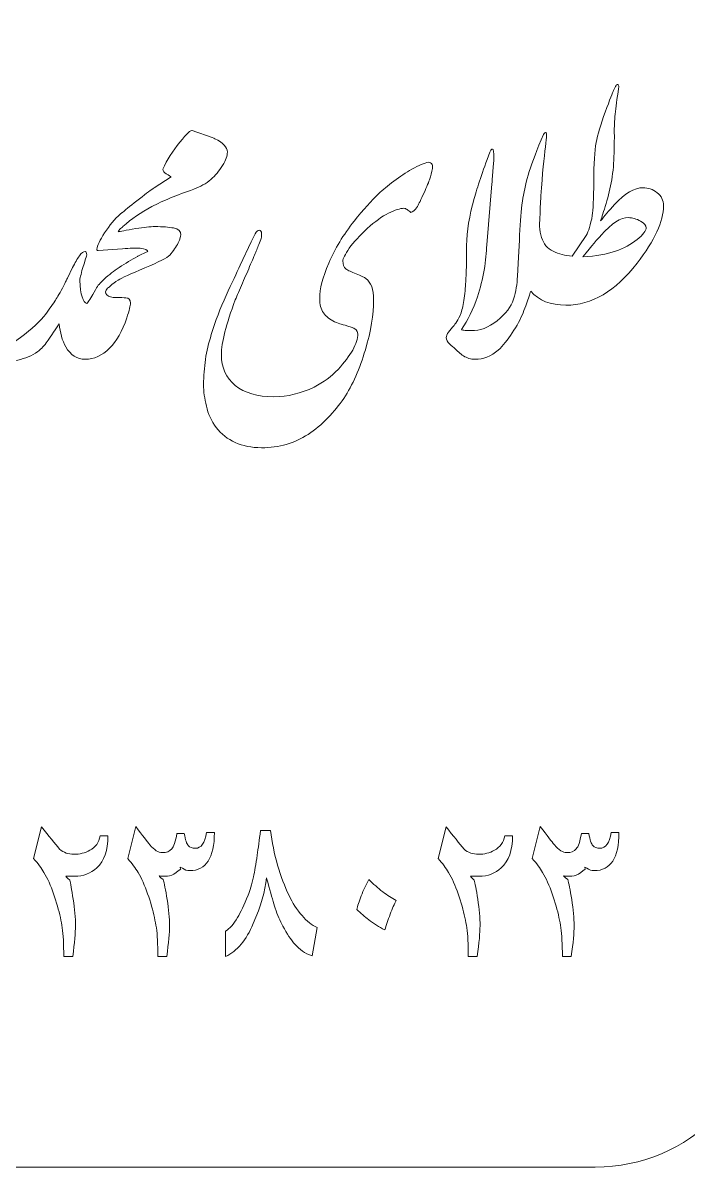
# Model space of a CAD drawing. Header units: millimetres. Extents: x 62 to 462, y 96 to 456.
# Drawn here: x 291.42 to 301.17, y 216.3 to 233.06 of the extents above; entities that cross this region are included whole.
import ezdxf

# ---------------------------------------------------------------- set-up
doc = ezdxf.new("R2010")
doc.units = ezdxf.units.MM
doc.header["$MEASUREMENT"] = 0
doc.layers.add('Layer 1', color=7, linetype='Continuous')

msp = doc.modelspace()

# ---------------------------------------------------------------- linework, layer by layer
at = {"layer": 'Layer 1', "color": 250, "lineweight": 18}
for points, knots in [([(284.8067, 236.3033), (284.8067, 236.3033), (299.8067, 236.3033), (299.8067, 236.3033), (301.1837, 236.3033), (302.3067, 235.1803), (302.3067, 233.8033), (302.3067, 233.8033), (302.3067, 218.8033), (302.3067, 218.8033), (302.3067, 217.4264), (301.1837, 216.3033), (299.8067, 216.3033), (299.8067, 216.3033), (284.8067, 216.3033), (284.8067, 216.3033), (283.4298, 216.3033), (282.3067, 217.4264), (282.3067, 218.8033), (282.3067, 218.8033), (282.3067, 233.8033), (282.3067, 233.8033), (282.3067, 235.1803), (283.4298, 236.3033), (284.8067, 236.3033)], [0, 0, 0, 0, 0.125, 0.125, 0.125, 0.25, 0.25, 0.25, 0.375, 0.375, 0.375, 0.5, 0.5, 0.5, 0.625, 0.625, 0.625, 0.75, 0.75, 0.75, 0.875, 0.875, 0.875, 1, 1, 1, 1]), ([(298.9892, 230.0833), (298.9943, 230.0275), (299.0045, 229.9738), (299.0195, 229.9216), (299.0501, 229.8275), (299.1065, 229.7593), (299.1889, 229.7193), (299.2712, 229.6793), (299.3641, 229.6558), (299.4676, 229.6487), (299.4676, 229.6487), (299.6745, 229.9521), (299.6745, 229.9521), (299.7086, 230.0098), (299.7392, 230.1074), (299.7639, 230.2449), (299.7756, 230.3202), (299.7827, 230.4872), (299.7851, 230.7424), (299.7874, 230.9987), (299.798, 231.1892), (299.8192, 231.3127), (299.8427, 231.4279), (299.8874, 231.5761), (299.9532, 231.7584), (300.0202, 231.9418), (300.0614, 232.0476), (300.0755, 232.0759), (300.0908, 232.1041), (300.1026, 232.1276), (300.112, 232.1464), (300.1237, 232.1652), (300.1343, 232.1687), (300.1425, 232.1582), (300.1519, 232.1476), (300.1543, 232.1299), (300.1496, 232.1041), (300.1249, 231.95), (300.1073, 231.8254), (300.0979, 231.7278), (300.0896, 231.6302), (300.0849, 231.5373), (300.0861, 231.4491), (300.0873, 231.3609), (300.0861, 231.2468), (300.0814, 231.1069), (300.0767, 230.967), (300.0626, 230.8376), (300.0391, 230.72), (300.0167, 230.6012), (299.9885, 230.4872), (299.9532, 230.3755), (299.9191, 230.2649), (299.8956, 230.1944), (299.885, 230.1638), (299.9403, 230.2332), (300.0073, 230.312), (300.0884, 230.4025), (300.2413, 230.5683), (300.3812, 230.6506), (300.5047, 230.6506), (300.58, 230.6506), (300.6494, 230.6259), (300.7117, 230.5777), (300.7752, 230.5319), (300.8081, 230.4672), (300.8081, 230.3813), (300.8081, 230.1603), (300.6776, 229.8816), (300.4189, 229.5429), (300.1014, 229.1337), (299.7545, 228.9291), (299.3782, 228.9291), (299.1515, 228.9291), (298.9798, 228.9978), (298.8622, 229.1361), (298.8537, 229.1085), (298.8454, 229.0834), (298.8372, 229.0608), (298.8172, 228.9926), (298.7878, 228.9115), (298.749, 228.8186), (298.7114, 228.7257), (298.6585, 228.6269), (298.5915, 228.5234), (298.5233, 228.4199), (298.4551, 228.3364), (298.3857, 228.2718), (298.2787, 228.1789), (298.1646, 228.1342), (298.0447, 228.1365), (297.9835, 228.1389), (297.9271, 228.1553), (297.8765, 228.1859), (297.8283, 228.2177), (297.7836, 228.2576), (297.7425, 228.3035), (297.7048, 228.3329), (297.6825, 228.3529), (297.6731, 228.3611), (297.6413, 228.3917), (297.6249, 228.4223), (297.6249, 228.454), (297.6249, 228.4775), (297.6366, 228.5046), (297.659, 228.534), (297.6825, 228.5634), (297.7083, 228.5975), (297.7389, 228.6339), (297.7519, 228.6516), (297.7707, 228.6798), (297.793, 228.7163), (297.8165, 228.7527), (297.8365, 228.8021), (297.8542, 228.8632), (297.8706, 228.9232), (297.8859, 229.0032), (297.8965, 229.102), (297.9059, 229.2007), (297.9118, 229.2866), (297.9141, 229.3571), (297.9141, 229.3571), (297.9212, 229.5712), (297.9212, 229.5712), (297.9235, 229.6441), (297.9235, 229.7217), (297.9212, 229.8016), (297.9259, 230.0133), (297.9623, 230.2426), (298.0317, 230.4907), (298.0799, 230.6589), (298.1564, 230.8847), (298.2622, 231.1692), (298.2693, 231.1881), (298.2763, 231.1998), (298.2834, 231.2069), (298.2893, 231.2139), (298.2951, 231.2174), (298.2998, 231.2174), (298.3163, 231.2151), (298.3234, 231.1716), (298.321, 231.0869), (298.3187, 231.0458), (298.314, 230.9787), (298.3069, 230.887), (298.2998, 230.7929), (298.2951, 230.733), (298.2928, 230.7083), (298.2928, 230.7083), (298.2175, 229.8122), (298.2175, 229.8122), (298.2128, 229.704), (298.1999, 229.5817), (298.1799, 229.443), (298.1564, 229.3101), (298.1235, 229.1807), (298.0799, 229.0537), (298.02, 228.868), (297.9424, 228.708), (297.8483, 228.5751), (297.853, 228.5657), (297.8718, 228.561), (297.9036, 228.561), (297.9036, 228.561), (297.9906, 228.5575), (297.9906, 228.5575), (298.1164, 228.5528), (298.2422, 228.601), (298.3692, 228.701), (298.495, 228.8009), (298.5762, 228.9068), (298.6103, 229.0173), (298.6444, 229.129), (298.6632, 229.2407), (298.6656, 229.3536), (298.6808, 229.6135), (298.6938, 229.8393), (298.7032, 230.0309), (298.7126, 230.2226), (298.7267, 230.3778), (298.7467, 230.4978), (298.7655, 230.6166), (298.7973, 230.7471), (298.8408, 230.887), (298.8843, 231.0269), (298.9537, 231.208), (299.0477, 231.4315), (299.0618, 231.4538), (299.0736, 231.4632), (299.0854, 231.4585), (299.0971, 231.4538), (299.0924, 231.3644), (299.0701, 231.1881), (299.0477, 231.0128), (299.0254, 230.753), (299.003, 230.4084), (299.0007, 230.3188), (298.9961, 230.2108), (298.9892, 230.0833)], [0, 0, 0, 0, 0.0151515, 0.0151515, 0.0151515, 0.030303, 0.030303, 0.030303, 0.0454545, 0.0454545, 0.0454545, 0.0606061, 0.0606061, 0.0606061, 0.0757576, 0.0757576, 0.0757576, 0.0909091, 0.0909091, 0.0909091, 0.1060606, 0.1060606, 0.1060606, 0.1212121, 0.1212121, 0.1212121, 0.1363636, 0.1363636, 0.1363636, 0.1515152, 0.1515152, 0.1515152, 0.1666667, 0.1666667, 0.1666667, 0.1818182, 0.1818182, 0.1818182, 0.1969697, 0.1969697, 0.1969697, 0.2121212, 0.2121212, 0.2121212, 0.2272727, 0.2272727, 0.2272727, 0.2424242, 0.2424242, 0.2424242, 0.2575758, 0.2575758, 0.2575758, 0.2727273, 0.2727273, 0.2727273, 0.2878788, 0.2878788, 0.2878788, 0.3030303, 0.3030303, 0.3030303, 0.3181818, 0.3181818, 0.3181818, 0.3333333, 0.3333333, 0.3333333, 0.3484848, 0.3484848, 0.3484848, 0.3636364, 0.3636364, 0.3636364, 0.3787879, 0.3787879, 0.3787879, 0.3939394, 0.3939394, 0.3939394, 0.4090909, 0.4090909, 0.4090909, 0.4242424, 0.4242424, 0.4242424, 0.4393939, 0.4393939, 0.4393939, 0.4545455, 0.4545455, 0.4545455, 0.469697, 0.469697, 0.469697, 0.4848485, 0.4848485, 0.4848485, 0.5, 0.5, 0.5, 0.5151515, 0.5151515, 0.5151515, 0.530303, 0.530303, 0.530303, 0.5454545, 0.5454545, 0.5454545, 0.5606061, 0.5606061, 0.5606061, 0.5757576, 0.5757576, 0.5757576, 0.5909091, 0.5909091, 0.5909091, 0.6060606, 0.6060606, 0.6060606, 0.6212121, 0.6212121, 0.6212121, 0.6363636, 0.6363636, 0.6363636, 0.6515152, 0.6515152, 0.6515152, 0.6666667, 0.6666667, 0.6666667, 0.6818182, 0.6818182, 0.6818182, 0.6969697, 0.6969697, 0.6969697, 0.7121212, 0.7121212, 0.7121212, 0.7272727, 0.7272727, 0.7272727, 0.7424242, 0.7424242, 0.7424242, 0.7575758, 0.7575758, 0.7575758, 0.7727273, 0.7727273, 0.7727273, 0.7878788, 0.7878788, 0.7878788, 0.8030303, 0.8030303, 0.8030303, 0.8181818, 0.8181818, 0.8181818, 0.8333333, 0.8333333, 0.8333333, 0.8484848, 0.8484848, 0.8484848, 0.8636364, 0.8636364, 0.8636364, 0.8787879, 0.8787879, 0.8787879, 0.8939394, 0.8939394, 0.8939394, 0.9090909, 0.9090909, 0.9090909, 0.9242424, 0.9242424, 0.9242424, 0.9393939, 0.9393939, 0.9393939, 0.9545455, 0.9545455, 0.9545455, 0.969697, 0.969697, 0.969697, 0.9848485, 0.9848485, 0.9848485, 1, 1, 1, 1]), ([(292.8812, 230.2896), (292.9388, 230.3379), (293.0211, 230.4037), (293.1293, 230.4896), (293.2351, 230.5695), (293.3069, 230.6224), (293.3468, 230.6471), (293.3468, 230.6471), (293.5938, 230.8094), (293.5938, 230.8094), (293.5879, 230.8141), (293.5632, 230.8294), (293.5221, 230.8541), (293.4903, 230.8706), (293.4738, 230.8929), (293.4738, 230.9235), (293.5338, 231.0563), (293.6161, 231.1881), (293.722, 231.3198), (293.8254, 231.4432), (293.8854, 231.4997), (293.9042, 231.4879), (294.09, 231.4244), (294.2006, 231.3833), (294.2347, 231.368), (294.357, 231.3103), (294.4181, 231.2445), (294.4181, 231.1716), (294.4181, 231.121), (294.3946, 231.0552), (294.3487, 230.9752), (294.2982, 230.8964), (294.2405, 230.8294), (294.177, 230.7718), (294.1053, 230.7118), (294.0218, 230.6636), (293.9254, 230.6271), (293.6749, 230.5425), (293.4703, 230.4578), (293.3104, 230.3731), (293.153, 230.291), (293.0115, 230.194), (292.8872, 230.0812), (292.8872, 230.0812), (292.8823, 230.0733), (292.8823, 230.0733), (292.8565, 230.058), (292.84, 230.0427), (292.8318, 230.0286), (292.8235, 230.0145), (292.82, 230.0074), (292.82, 230.0051), (292.84, 230.0098), (292.927, 230.0251), (293.0787, 230.0533), (293.1904, 230.0709), (293.2845, 230.0803), (293.3609, 230.0803), (293.4703, 230.0803), (293.5608, 230.0733), (293.629, 230.0603), (293.7008, 230.0462), (293.7361, 230.0133), (293.7361, 229.9604), (293.7361, 229.9392), (293.7231, 229.9004), (293.6984, 229.8428), (293.6655, 229.7828), (293.6243, 229.7228), (293.5738, 229.6641), (293.5397, 229.6241), (293.4174, 229.5617), (293.2069, 229.4747), (292.9976, 229.3865), (292.8682, 229.3277), (292.82, 229.2972), (292.7718, 229.2654), (292.7353, 229.2395), (292.7095, 229.2196), (292.6956, 229.2012), (292.6804, 229.1876), (292.664, 229.179), (292.6281, 229.1378), (292.6233, 229.105), (292.6507, 229.0808), (292.6777, 229.0549), (292.7236, 229.042), (292.7883, 229.0408), (292.8529, 229.0396), (292.9, 229.0396), (292.9294, 229.0396), (292.9752, 229.0349), (292.9988, 229.0079), (292.9988, 228.9597), (292.9988, 228.9256), (292.9799, 228.8527), (292.9435, 228.7433), (292.8788, 228.5505), (292.7953, 228.4023), (292.6918, 228.2988), (292.5837, 228.1906), (292.4661, 228.1365), (292.3367, 228.1365), (292.2156, 228.1365), (292.1203, 228.1977), (292.051, 228.3188), (291.9982, 228.4152), (291.9658, 228.5273), (291.955, 228.6547), (291.9082, 228.5842), (291.845, 228.4918), (291.7652, 228.3776), (291.717, 228.3176), (291.6758, 228.2753), (291.6405, 228.2506), (291.5947, 228.2177), (291.5488, 228.1918), (291.5018, 228.173), (291.4548, 228.153), (291.403, 228.1377), (291.3466, 228.1248), (291.2901, 228.1118), (291.2349, 228.0989), (291.1796, 228.0848), (291.1796, 228.0848), (290.9515, 228.0295), (290.9515, 228.0295), (290.8597, 228.0142), (290.8033, 228.0119), (290.7833, 228.0225), (290.7833, 228.0554), (290.8209, 228.0954), (290.8974, 228.1436), (290.9656, 228.1871), (291.0361, 228.2318), (291.1067, 228.2765), (291.1784, 228.3211), (291.249, 228.3647), (291.3207, 228.4082), (291.5018, 228.5352), (291.6382, 228.6539), (291.7276, 228.7633), (291.7958, 228.8491), (291.8499, 228.9232), (291.8887, 228.9879), (291.9145, 229.0243), (291.9522, 229.0878), (292.0027, 229.1772), (292.0027, 229.1772), (292.0361, 229.2455), (292.0361, 229.2455), (292.044, 229.2642), (292.0525, 229.2821), (292.0616, 229.2995), (292.0657, 229.3079), (292.0699, 229.3159), (292.0743, 229.3238), (292.0743, 229.3238), (292.1509, 229.4806), (292.1509, 229.4806), (292.185, 229.5512), (292.2191, 229.6088), (292.2509, 229.6523), (292.2802, 229.6958), (292.3085, 229.717), (292.3332, 229.7146), (292.3567, 229.7029), (292.3637, 229.6805), (292.3543, 229.6452), (292.3285, 229.57), (292.3132, 229.5206), (292.3061, 229.4971), (292.28, 229.4103), (292.263, 229.3417), (292.2554, 229.292), (292.267, 229.084), (292.301, 228.9713), (292.3579, 228.9526), (292.3826, 228.9785), (292.419, 229.0338), (292.4649, 229.1184), (292.4919, 229.169), (292.5131, 229.2031), (292.526, 229.2219), (292.5295, 229.2262), (292.5334, 229.2299), (292.5378, 229.233), (292.5585, 229.2585), (292.5841, 229.2855), (292.613, 229.3124), (292.6848, 229.3771), (292.7565, 229.4324), (292.8306, 229.4806), (292.9247, 229.5429), (293.0152, 229.597), (293.1022, 229.6429), (293.1093, 229.6476), (293.1587, 229.6723), (293.2504, 229.7158), (293.2504, 229.7381), (293.2139, 229.7546), (293.1399, 229.764), (293.0764, 229.7664), (292.9893, 229.764), (292.8823, 229.7569), (292.8823, 229.7569), (292.5237, 229.7287), (292.5237, 229.7287), (292.5072, 229.7287), (292.5025, 229.7428), (292.5096, 229.7699), (292.5237, 229.8299), (292.5684, 229.9169), (292.646, 230.0286), (292.7214, 230.14), (292.7991, 230.225), (292.8791, 230.2849), (292.8791, 230.2849), (292.8812, 230.2896), (292.8812, 230.2896)], [0, 0, 0, 0, 0.0136986, 0.0136986, 0.0136986, 0.0273973, 0.0273973, 0.0273973, 0.0410959, 0.0410959, 0.0410959, 0.0547945, 0.0547945, 0.0547945, 0.0684932, 0.0684932, 0.0684932, 0.0821918, 0.0821918, 0.0821918, 0.0958904, 0.0958904, 0.0958904, 0.109589, 0.109589, 0.109589, 0.1232877, 0.1232877, 0.1232877, 0.1369863, 0.1369863, 0.1369863, 0.1506849, 0.1506849, 0.1506849, 0.1643836, 0.1643836, 0.1643836, 0.1780822, 0.1780822, 0.1780822, 0.1917808, 0.1917808, 0.1917808, 0.2054795, 0.2054795, 0.2054795, 0.2191781, 0.2191781, 0.2191781, 0.2328767, 0.2328767, 0.2328767, 0.2465753, 0.2465753, 0.2465753, 0.260274, 0.260274, 0.260274, 0.2739726, 0.2739726, 0.2739726, 0.2876712, 0.2876712, 0.2876712, 0.3013699, 0.3013699, 0.3013699, 0.3150685, 0.3150685, 0.3150685, 0.3287671, 0.3287671, 0.3287671, 0.3424658, 0.3424658, 0.3424658, 0.3561644, 0.3561644, 0.3561644, 0.369863, 0.369863, 0.369863, 0.3835616, 0.3835616, 0.3835616, 0.3972603, 0.3972603, 0.3972603, 0.4109589, 0.4109589, 0.4109589, 0.4246575, 0.4246575, 0.4246575, 0.4383562, 0.4383562, 0.4383562, 0.4520548, 0.4520548, 0.4520548, 0.4657534, 0.4657534, 0.4657534, 0.4794521, 0.4794521, 0.4794521, 0.4931507, 0.4931507, 0.4931507, 0.5068493, 0.5068493, 0.5068493, 0.5205479, 0.5205479, 0.5205479, 0.5342466, 0.5342466, 0.5342466, 0.5479452, 0.5479452, 0.5479452, 0.5616438, 0.5616438, 0.5616438, 0.5753425, 0.5753425, 0.5753425, 0.5890411, 0.5890411, 0.5890411, 0.6027397, 0.6027397, 0.6027397, 0.6164384, 0.6164384, 0.6164384, 0.630137, 0.630137, 0.630137, 0.6438356, 0.6438356, 0.6438356, 0.6575342, 0.6575342, 0.6575342, 0.6712329, 0.6712329, 0.6712329, 0.6849315, 0.6849315, 0.6849315, 0.6986301, 0.6986301, 0.6986301, 0.7123288, 0.7123288, 0.7123288, 0.7260274, 0.7260274, 0.7260274, 0.739726, 0.739726, 0.739726, 0.7534247, 0.7534247, 0.7534247, 0.7671233, 0.7671233, 0.7671233, 0.7808219, 0.7808219, 0.7808219, 0.7945205, 0.7945205, 0.7945205, 0.8082192, 0.8082192, 0.8082192, 0.8219178, 0.8219178, 0.8219178, 0.8356164, 0.8356164, 0.8356164, 0.8493151, 0.8493151, 0.8493151, 0.8630137, 0.8630137, 0.8630137, 0.8767123, 0.8767123, 0.8767123, 0.890411, 0.890411, 0.890411, 0.9041096, 0.9041096, 0.9041096, 0.9178082, 0.9178082, 0.9178082, 0.9315068, 0.9315068, 0.9315068, 0.9452055, 0.9452055, 0.9452055, 0.9589041, 0.9589041, 0.9589041, 0.9726027, 0.9726027, 0.9726027, 0.9863014, 0.9863014, 0.9863014, 1, 1, 1, 1]), ([(297.4214, 230.9341), (297.4132, 230.8764), (297.3979, 230.8212), (297.3791, 230.7671), (297.3591, 230.713), (297.3273, 230.6377), (297.2827, 230.5413), (297.238, 230.4449), (297.2109, 230.3896), (297.2015, 230.3755), (297.1651, 230.3179), (297.1321, 230.2896), (297.1051, 230.2896), (297.0839, 230.3038), (297.0663, 230.3167), (297.0498, 230.3296), (297.0334, 230.3426), (297.0192, 230.3484), (297.0051, 230.3484), (296.9475, 230.3484), (296.8723, 230.3249), (296.7782, 230.2779), (296.6829, 230.2308), (296.5806, 230.1556), (296.4677, 230.0521), (296.3548, 229.9486), (296.2667, 229.8522), (296.2032, 229.7628), (296.1408, 229.6735), (296.1091, 229.6111), (296.1091, 229.577), (296.1091, 229.5265), (296.1244, 229.4865), (296.1573, 229.4594), (296.1843, 229.4383), (296.2337, 229.4148), (296.3055, 229.3877), (296.376, 229.3595), (296.4242, 229.3371), (296.4466, 229.3183), (296.523, 229.2654), (296.5606, 229.1619), (296.5606, 229.0079), (296.5606, 228.795), (296.5207, 228.5505), (296.4395, 228.2765), (296.3596, 228.0013), (296.2537, 227.7638), (296.1232, 227.5615), (296.0562, 227.4674), (295.9786, 227.3733), (295.8892, 227.2793), (295.7998, 227.184), (295.7034, 227.1041), (295.5999, 227.037), (295.4023, 226.9065), (295.1742, 226.8407), (294.9179, 226.8407), (294.6262, 226.8454), (294.404, 226.9441), (294.2523, 227.137), (294.1841, 227.2358), (294.1359, 227.3404), (294.11, 227.451), (294.083, 227.5615), (294.07, 227.6662), (294.07, 227.7649), (294.07, 227.8908), (294.0794, 228.0142), (294.0971, 228.1353), (294.1159, 228.2553), (294.1441, 228.3764), (294.1829, 228.4987), (294.2429, 228.6963), (294.3146, 228.8868), (294.4005, 229.0702), (294.4851, 229.2537), (294.5533, 229.4018), (294.6062, 229.5147), (294.6062, 229.5147), (294.7685, 229.8593), (294.7685, 229.8593), (294.7873, 229.8981), (294.8062, 229.9357), (294.8273, 229.9733), (294.8473, 230.0098), (294.8661, 230.0274), (294.8826, 230.0274), (294.9049, 230.0274), (294.9179, 230.0098), (294.919, 229.9733), (294.9202, 229.9357), (294.9155, 229.9086), (294.9061, 229.8898), (294.8814, 229.824), (294.8591, 229.7675), (294.8414, 229.7228), (294.8226, 229.6782), (294.7956, 229.6135), (294.7579, 229.5288), (294.7215, 229.443), (294.6815, 229.3513), (294.6392, 229.2525), (294.5968, 229.1537), (294.5616, 229.0726), (294.5345, 229.0079), (294.3993, 228.6504), (294.3311, 228.3811), (294.3311, 228.2024), (294.3311, 228.0142), (294.3981, 227.8649), (294.5333, 227.7543), (294.6674, 227.6438), (294.8567, 227.5885), (295.1001, 227.5885), (295.3024, 227.5885), (295.4976, 227.6356), (295.6869, 227.7297), (295.8269, 227.8014), (295.9444, 227.8872), (296.0385, 227.9884), (296.1326, 228.0895), (296.2043, 228.1847), (296.2537, 228.2729), (296.3031, 228.3611), (296.3278, 228.4411), (296.3278, 228.5116), (296.3278, 228.5552), (296.2949, 228.5881), (296.229, 228.6081), (296.1632, 228.6292), (296.1161, 228.6433), (296.0867, 228.6504), (296.0585, 228.6563), (296.0256, 228.6692), (295.988, 228.688), (295.9174, 228.7221), (295.8633, 228.7656), (295.8257, 228.8174), (295.7892, 228.8691), (295.7704, 228.9397), (295.7704, 229.0291), (295.7704, 229.1643), (295.8151, 229.3371), (295.9033, 229.5453), (295.9915, 229.7546), (296.1161, 229.9604), (296.2772, 230.1626), (296.4089, 230.3273), (296.5289, 230.4625), (296.6359, 230.5648), (296.6935, 230.6177), (296.7676, 230.6789), (296.857, 230.7459), (296.9463, 230.8141), (297.0334, 230.8717), (297.1192, 230.9199), (297.2227, 230.9799), (297.3038, 231.014), (297.3638, 231.0234), (297.3885, 231.0234), (297.4061, 231.0128), (297.4155, 230.9928), (297.4238, 230.9717), (297.4261, 230.9529), (297.4214, 230.9341)], [0, 0, 0, 0, 0.0181818, 0.0181818, 0.0181818, 0.0363636, 0.0363636, 0.0363636, 0.0545455, 0.0545455, 0.0545455, 0.0727273, 0.0727273, 0.0727273, 0.0909091, 0.0909091, 0.0909091, 0.1090909, 0.1090909, 0.1090909, 0.1272727, 0.1272727, 0.1272727, 0.1454545, 0.1454545, 0.1454545, 0.1636364, 0.1636364, 0.1636364, 0.1818182, 0.1818182, 0.1818182, 0.2, 0.2, 0.2, 0.2181818, 0.2181818, 0.2181818, 0.2363636, 0.2363636, 0.2363636, 0.2545455, 0.2545455, 0.2545455, 0.2727273, 0.2727273, 0.2727273, 0.2909091, 0.2909091, 0.2909091, 0.3090909, 0.3090909, 0.3090909, 0.3272727, 0.3272727, 0.3272727, 0.3454545, 0.3454545, 0.3454545, 0.3636364, 0.3636364, 0.3636364, 0.3818182, 0.3818182, 0.3818182, 0.4, 0.4, 0.4, 0.4181818, 0.4181818, 0.4181818, 0.4363636, 0.4363636, 0.4363636, 0.4545455, 0.4545455, 0.4545455, 0.4727273, 0.4727273, 0.4727273, 0.4909091, 0.4909091, 0.4909091, 0.5090909, 0.5090909, 0.5090909, 0.5272727, 0.5272727, 0.5272727, 0.5454545, 0.5454545, 0.5454545, 0.5636364, 0.5636364, 0.5636364, 0.5818182, 0.5818182, 0.5818182, 0.6, 0.6, 0.6, 0.6181818, 0.6181818, 0.6181818, 0.6363636, 0.6363636, 0.6363636, 0.6545455, 0.6545455, 0.6545455, 0.6727273, 0.6727273, 0.6727273, 0.6909091, 0.6909091, 0.6909091, 0.7090909, 0.7090909, 0.7090909, 0.7272727, 0.7272727, 0.7272727, 0.7454545, 0.7454545, 0.7454545, 0.7636364, 0.7636364, 0.7636364, 0.7818182, 0.7818182, 0.7818182, 0.8, 0.8, 0.8, 0.8181818, 0.8181818, 0.8181818, 0.8363636, 0.8363636, 0.8363636, 0.8545455, 0.8545455, 0.8545455, 0.8727273, 0.8727273, 0.8727273, 0.8909091, 0.8909091, 0.8909091, 0.9090909, 0.9090909, 0.9090909, 0.9272727, 0.9272727, 0.9272727, 0.9454545, 0.9454545, 0.9454545, 0.9636364, 0.9636364, 0.9636364, 0.9818182, 0.9818182, 0.9818182, 1, 1, 1, 1]), ([(300.5529, 230.0638), (300.5529, 230.0932), (300.5259, 230.125), (300.4706, 230.1603), (300.4106, 230.1944), (300.3507, 230.212), (300.2907, 230.212), (300.1813, 230.2167), (300.0473, 230.1297), (299.8921, 229.9533), (299.845, 229.9051), (299.7568, 229.8004), (299.6263, 229.6393), (299.8192, 229.6487), (299.9779, 229.6758), (300.1037, 229.7193), (300.2284, 229.7628), (300.3342, 229.8204), (300.4189, 229.891), (300.5082, 229.9627), (300.5529, 230.0203), (300.5529, 230.0638)], [0, 0, 0, 0, 0.1428571, 0.1428571, 0.1428571, 0.2857143, 0.2857143, 0.2857143, 0.4285714, 0.4285714, 0.4285714, 0.5714286, 0.5714286, 0.5714286, 0.7142857, 0.7142857, 0.7142857, 0.8571429, 0.8571429, 0.8571429, 1, 1, 1, 1])]:
    msp.add_open_spline(points, degree=3, knots=knots, dxfattribs=at)
at = {"layer": 'Layer 1', "color": 250, "lineweight": 9}
for points, knots in [([(292.1691, 220.8859), (292.2555, 220.8859), (292.3337, 220.9059), (292.4048, 220.9447), (292.4865, 220.9893), (292.5365, 221.0593), (292.5547, 221.1545), (292.5547, 221.1545), (292.6688, 221.1545), (292.6688, 221.1545), (292.6688, 220.9435), (292.6141, 220.7877), (292.5048, 220.6877), (292.4154, 220.6054), (292.3067, 220.5637), (292.1797, 220.5637), (292.1797, 220.5637), (292.1538, 220.5637), (292.1538, 220.5637), (292.1168, 220.5637), (292.0868, 220.5649), (292.0633, 220.5672), (292.0398, 220.5696), (292.055, 220.549), (292.1091, 220.5055), (292.1203, 220.4655), (292.1373, 220.3726), (292.1597, 220.2274), (292.182, 220.0822), (292.1932, 219.9523), (292.1932, 219.8388), (292.1932, 219.7436), (292.1797, 219.5925), (292.152, 219.3862), (292.152, 219.3862), (292.0209, 219.3862), (292.0209, 219.3862), (292.0209, 219.5696), (292.0139, 219.7107), (291.9998, 219.8089), (291.9851, 219.907), (291.9622, 220.0123), (291.9298, 220.1246), (291.894, 220.2486), (291.8528, 220.3668), (291.8058, 220.4779), (291.7828, 220.5296), (291.7582, 220.5766), (291.7317, 220.619), (291.6941, 220.6825), (291.6435, 220.7506), (291.58, 220.8241), (291.58, 220.8241), (291.6953, 221.2874), (291.6953, 221.2874), (291.8034, 221.1539), (291.891, 221.0452), (291.9592, 220.9599), (292.0186, 220.9106), (292.0885, 220.8859), (292.1691, 220.8859)], [0, 0, 0, 0, 0.05, 0.05, 0.05, 0.1, 0.1, 0.1, 0.15, 0.15, 0.15, 0.2, 0.2, 0.2, 0.25, 0.25, 0.25, 0.3, 0.3, 0.3, 0.35, 0.35, 0.35, 0.4, 0.4, 0.4, 0.45, 0.45, 0.45, 0.5, 0.5, 0.5, 0.55, 0.55, 0.55, 0.6, 0.6, 0.6, 0.65, 0.65, 0.65, 0.7, 0.7, 0.7, 0.75, 0.75, 0.75, 0.8, 0.8, 0.8, 0.85, 0.85, 0.85, 0.9, 0.9, 0.9, 0.95, 0.95, 0.95, 1, 1, 1, 1]), ([(293.9486, 220.974), (294.0345, 220.974), (294.0891, 221.0516), (294.1121, 221.2063), (294.1121, 221.2063), (294.2279, 221.2063), (294.2279, 221.2063), (294.2279, 220.833), (294.1068, 220.6466), (293.8658, 220.6466), (293.8281, 220.6466), (293.7923, 220.6584), (293.7582, 220.6819), (293.7247, 220.7054), (293.717, 220.7007), (293.737, 220.6672), (293.7382, 220.673), (293.7153, 220.6572), (293.6676, 220.619), (293.6253, 220.5837), (293.5824, 220.5655), (293.5389, 220.5655), (293.533, 220.5655), (293.526, 220.5655), (293.5171, 220.5649), (293.5083, 220.5643), (293.4983, 220.5637), (293.4872, 220.5637), (293.4666, 220.5637), (293.446, 220.5661), (293.426, 220.5702), (293.406, 220.5743), (293.4231, 220.5566), (293.4783, 220.5173), (293.4936, 220.4649), (293.5124, 220.3668), (293.536, 220.2227), (293.5595, 220.0793), (293.5712, 219.9511), (293.5712, 219.8388), (293.5712, 219.7436), (293.5577, 219.5925), (293.5301, 219.3862), (293.5301, 219.3862), (293.399, 219.3862), (293.399, 219.3862), (293.399, 219.5696), (293.3919, 219.7107), (293.3778, 219.8089), (293.3631, 219.907), (293.3402, 220.0123), (293.3079, 220.1246), (293.2726, 220.2486), (293.2308, 220.3668), (293.1838, 220.4779), (293.1609, 220.5296), (293.1362, 220.5766), (293.1097, 220.619), (293.0721, 220.6825), (293.0216, 220.7506), (292.9581, 220.8241), (292.9581, 220.8241), (293.0756, 221.2927), (293.0756, 221.2927), (293.1756, 221.1592), (293.2444, 221.0699), (293.282, 221.024), (293.3478, 220.9482), (293.4078, 220.91), (293.4631, 220.91), (293.526, 220.91), (293.5724, 220.9282), (293.6024, 220.9635), (293.6312, 220.9981), (293.6571, 221.0734), (293.68, 221.1892), (293.68, 221.1892), (293.787, 221.1892), (293.787, 221.1892), (293.8028, 221.0975), (293.8222, 221.0387), (293.8452, 221.0128), (293.8681, 220.987), (293.9028, 220.974), (293.9486, 220.974)], [0, 0, 0, 0, 0.0357143, 0.0357143, 0.0357143, 0.0714286, 0.0714286, 0.0714286, 0.1071429, 0.1071429, 0.1071429, 0.1428571, 0.1428571, 0.1428571, 0.1785714, 0.1785714, 0.1785714, 0.2142857, 0.2142857, 0.2142857, 0.25, 0.25, 0.25, 0.2857143, 0.2857143, 0.2857143, 0.3214286, 0.3214286, 0.3214286, 0.3571429, 0.3571429, 0.3571429, 0.3928571, 0.3928571, 0.3928571, 0.4285714, 0.4285714, 0.4285714, 0.4642857, 0.4642857, 0.4642857, 0.5, 0.5, 0.5, 0.5357143, 0.5357143, 0.5357143, 0.5714286, 0.5714286, 0.5714286, 0.6071429, 0.6071429, 0.6071429, 0.6428571, 0.6428571, 0.6428571, 0.6785714, 0.6785714, 0.6785714, 0.7142857, 0.7142857, 0.7142857, 0.75, 0.75, 0.75, 0.7857143, 0.7857143, 0.7857143, 0.8214286, 0.8214286, 0.8214286, 0.8571429, 0.8571429, 0.8571429, 0.8928571, 0.8928571, 0.8928571, 0.9285714, 0.9285714, 0.9285714, 0.9642857, 0.9642857, 0.9642857, 1, 1, 1, 1]), ([(298.0951, 220.8859), (298.1815, 220.8859), (298.2597, 220.9059), (298.3308, 220.9447), (298.4125, 220.9893), (298.4625, 221.0593), (298.4807, 221.1545), (298.4807, 221.1545), (298.5948, 221.1545), (298.5948, 221.1545), (298.5948, 220.9435), (298.5401, 220.7877), (298.4308, 220.6877), (298.3414, 220.6054), (298.2327, 220.5637), (298.1057, 220.5637), (298.1057, 220.5637), (298.0798, 220.5637), (298.0798, 220.5637), (298.0428, 220.5637), (298.0128, 220.5649), (297.9893, 220.5672), (297.9658, 220.5696), (297.981, 220.549), (298.0351, 220.5055), (298.0463, 220.4655), (298.0633, 220.3726), (298.0857, 220.2274), (298.108, 220.0822), (298.1192, 219.9523), (298.1192, 219.8388), (298.1192, 219.7436), (298.1057, 219.5925), (298.078, 219.3862), (298.078, 219.3862), (297.9469, 219.3862), (297.9469, 219.3862), (297.9469, 219.5696), (297.9399, 219.7107), (297.9258, 219.8089), (297.9111, 219.907), (297.8882, 220.0123), (297.8558, 220.1246), (297.82, 220.2486), (297.7788, 220.3668), (297.7318, 220.4779), (297.7088, 220.5296), (297.6842, 220.5766), (297.6577, 220.619), (297.6201, 220.6825), (297.5695, 220.7506), (297.506, 220.8241), (297.506, 220.8241), (297.6213, 221.2874), (297.6213, 221.2874), (297.7294, 221.1539), (297.817, 221.0452), (297.8852, 220.9599), (297.9446, 220.9106), (298.0145, 220.8859), (298.0951, 220.8859)], [0, 0, 0, 0, 0.05, 0.05, 0.05, 0.1, 0.1, 0.1, 0.15, 0.15, 0.15, 0.2, 0.2, 0.2, 0.25, 0.25, 0.25, 0.3, 0.3, 0.3, 0.35, 0.35, 0.35, 0.4, 0.4, 0.4, 0.45, 0.45, 0.45, 0.5, 0.5, 0.5, 0.55, 0.55, 0.55, 0.6, 0.6, 0.6, 0.65, 0.65, 0.65, 0.7, 0.7, 0.7, 0.75, 0.75, 0.75, 0.8, 0.8, 0.8, 0.85, 0.85, 0.85, 0.9, 0.9, 0.9, 0.95, 0.95, 0.95, 1, 1, 1, 1]), ([(299.8746, 220.974), (299.9605, 220.974), (300.0151, 221.0516), (300.0381, 221.2063), (300.0381, 221.2063), (300.1539, 221.2063), (300.1539, 221.2063), (300.1539, 220.833), (300.0328, 220.6466), (299.7918, 220.6466), (299.7541, 220.6466), (299.7183, 220.6584), (299.6842, 220.6819), (299.6507, 220.7054), (299.643, 220.7007), (299.663, 220.6672), (299.6642, 220.673), (299.6413, 220.6572), (299.5936, 220.619), (299.5513, 220.5837), (299.5084, 220.5655), (299.4649, 220.5655), (299.459, 220.5655), (299.452, 220.5655), (299.4431, 220.5649), (299.4343, 220.5643), (299.4243, 220.5637), (299.4132, 220.5637), (299.3926, 220.5637), (299.372, 220.5661), (299.352, 220.5702), (299.332, 220.5743), (299.3491, 220.5566), (299.4043, 220.5173), (299.4196, 220.4649), (299.4384, 220.3668), (299.462, 220.2227), (299.4855, 220.0793), (299.4972, 219.9511), (299.4972, 219.8388), (299.4972, 219.7436), (299.4837, 219.5925), (299.4561, 219.3862), (299.4561, 219.3862), (299.325, 219.3862), (299.325, 219.3862), (299.325, 219.5696), (299.3179, 219.7107), (299.3038, 219.8089), (299.2891, 219.907), (299.2662, 220.0123), (299.2339, 220.1246), (299.1986, 220.2486), (299.1568, 220.3668), (299.1098, 220.4779), (299.0869, 220.5296), (299.0622, 220.5766), (299.0357, 220.619), (298.9981, 220.6825), (298.9476, 220.7506), (298.8841, 220.8241), (298.8841, 220.8241), (299.0016, 221.2927), (299.0016, 221.2927), (299.1016, 221.1592), (299.1704, 221.0699), (299.208, 221.024), (299.2738, 220.9482), (299.3338, 220.91), (299.3891, 220.91), (299.452, 220.91), (299.4984, 220.9282), (299.5284, 220.9635), (299.5572, 220.9981), (299.5831, 221.0734), (299.606, 221.1892), (299.606, 221.1892), (299.713, 221.1892), (299.713, 221.1892), (299.7288, 221.0975), (299.7482, 221.0387), (299.7712, 221.0128), (299.7941, 220.987), (299.8288, 220.974), (299.8746, 220.974)], [0, 0, 0, 0, 0.0357143, 0.0357143, 0.0357143, 0.0714286, 0.0714286, 0.0714286, 0.1071429, 0.1071429, 0.1071429, 0.1428571, 0.1428571, 0.1428571, 0.1785714, 0.1785714, 0.1785714, 0.2142857, 0.2142857, 0.2142857, 0.25, 0.25, 0.25, 0.2857143, 0.2857143, 0.2857143, 0.3214286, 0.3214286, 0.3214286, 0.3571429, 0.3571429, 0.3571429, 0.3928571, 0.3928571, 0.3928571, 0.4285714, 0.4285714, 0.4285714, 0.4642857, 0.4642857, 0.4642857, 0.5, 0.5, 0.5, 0.5357143, 0.5357143, 0.5357143, 0.5714286, 0.5714286, 0.5714286, 0.6071429, 0.6071429, 0.6071429, 0.6428571, 0.6428571, 0.6428571, 0.6785714, 0.6785714, 0.6785714, 0.7142857, 0.7142857, 0.7142857, 0.75, 0.75, 0.75, 0.7857143, 0.7857143, 0.7857143, 0.8214286, 0.8214286, 0.8214286, 0.8571429, 0.8571429, 0.8571429, 0.8928571, 0.8928571, 0.8928571, 0.9285714, 0.9285714, 0.9285714, 0.9642857, 0.9642857, 0.9642857, 1, 1, 1, 1]), ([(294.3914, 219.7595), (294.4525, 219.7942), (294.5107, 219.8606), (294.5671, 219.9594), (294.6106, 220.034), (294.6624, 220.1434), (294.7223, 220.2868), (294.7511, 220.3544), (294.7776, 220.4438), (294.8017, 220.5555), (294.8176, 220.6348), (294.8352, 220.7401), (294.8546, 220.8723), (294.8699, 220.9758), (294.8858, 221.0957), (294.9028, 221.2321), (294.9028, 221.2321), (295.0492, 221.2321), (295.0492, 221.2321), (295.0704, 221.0669), (295.105, 220.8988), (295.1544, 220.7283), (295.2038, 220.5578), (295.2579, 220.412), (295.3167, 220.2903), (295.3714, 220.1739), (295.4372, 220.0728), (295.513, 219.987), (295.5806, 219.9076), (295.6541, 219.8494), (295.7335, 219.8112), (295.7335, 219.8112), (295.6577, 219.3962), (295.6577, 219.3962), (295.553, 219.4373), (295.4707, 219.4932), (295.4102, 219.5631), (295.3502, 219.6331), (295.2902, 219.7236), (295.2303, 219.8336), (295.1891, 219.9106), (295.1515, 219.9982), (295.1186, 220.0957), (295.0933, 220.1716), (295.0627, 220.2768), (295.0269, 220.4126), (294.9998, 220.5137), (294.9881, 220.5561), (294.9928, 220.5396), (294.9722, 220.3491), (294.9069, 220.1257), (294.7982, 219.87), (294.6947, 219.6278), (294.5595, 219.4673), (294.3914, 219.3891), (294.3914, 219.3891), (294.3914, 219.7595), (294.3914, 219.7595)], [0, 0, 0, 0, 0.0526316, 0.0526316, 0.0526316, 0.1052632, 0.1052632, 0.1052632, 0.1578947, 0.1578947, 0.1578947, 0.2105263, 0.2105263, 0.2105263, 0.2631579, 0.2631579, 0.2631579, 0.3157895, 0.3157895, 0.3157895, 0.3684211, 0.3684211, 0.3684211, 0.4210526, 0.4210526, 0.4210526, 0.4736842, 0.4736842, 0.4736842, 0.5263158, 0.5263158, 0.5263158, 0.5789474, 0.5789474, 0.5789474, 0.6315789, 0.6315789, 0.6315789, 0.6842105, 0.6842105, 0.6842105, 0.7368421, 0.7368421, 0.7368421, 0.7894737, 0.7894737, 0.7894737, 0.8421053, 0.8421053, 0.8421053, 0.8947368, 0.8947368, 0.8947368, 0.9473684, 0.9473684, 0.9473684, 1, 1, 1, 1]), ([(296.7241, 219.7771), (296.6377, 219.8218), (296.5595, 219.8718), (296.4895, 219.927), (296.4313, 219.9717), (296.3726, 220.0223), (296.3138, 220.0781), (296.3255, 220.1275), (296.3467, 220.1939), (296.3784, 220.2774), (296.4102, 220.3603), (296.4478, 220.4408), (296.4913, 220.5173), (296.5566, 220.4497), (296.6242, 220.3897), (296.6935, 220.3374), (296.7635, 220.285), (296.8288, 220.2427), (296.8911, 220.2092), (296.8634, 220.1598), (296.834, 220.0928), (296.8023, 220.0076), (296.7706, 219.9229), (296.7447, 219.8459), (296.7241, 219.7771)], [0, 0, 0, 0, 0.125, 0.125, 0.125, 0.25, 0.25, 0.25, 0.375, 0.375, 0.375, 0.5, 0.5, 0.5, 0.625, 0.625, 0.625, 0.75, 0.75, 0.75, 0.875, 0.875, 0.875, 1, 1, 1, 1])]:
    msp.add_open_spline(points, degree=3, knots=knots, dxfattribs=at)

doc.saveas('drawing.dxf')
